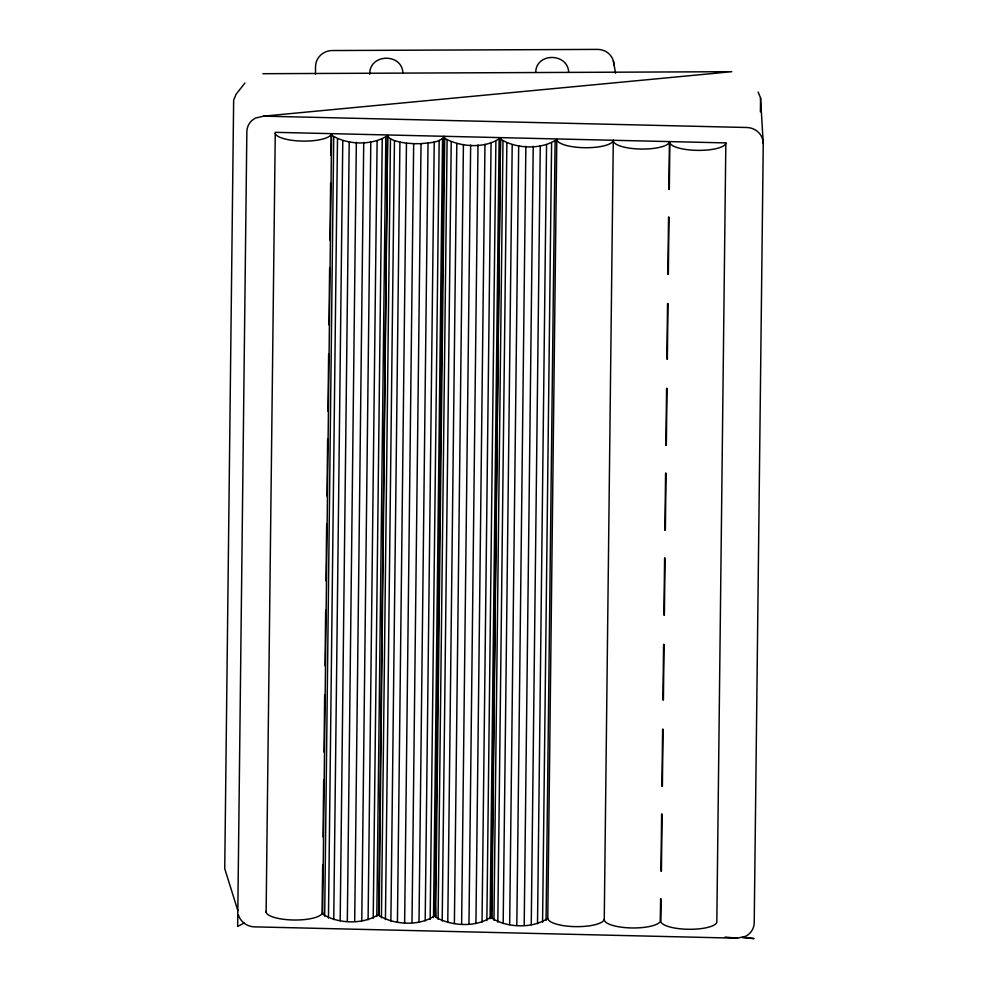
<?xml version="1.0" encoding="UTF-8"?>
<svg xmlns="http://www.w3.org/2000/svg" width="988" height="988" viewBox="0 0 988 988"><rect width="100%" height="100%" fill="white"/><g stroke="black" fill="none" stroke-linecap="round" stroke-linejoin="round"><path stroke-width="1.48" d="M244.061 923.051L237.639 926.472L246.852 131.663A16.561 15.845 8.8 0 1 251.866 120.536L255.349 118.091L263.697 116.152L731.762 71.692L262.845 73.705M322.706 864.735L322.026 913.53A28.22 8.114 0.7 0 1 293.214 920.001A28.22 8.114 0.7 0 1 266.118 912.381L275.282 132.33L331.178 133.639L330.931 155.24M315.468 74.199L315.555 66.505A16.598 15.87 -10.2 0 1 332.314 50.536L597.518 49.4A16.598 15.87 -10.2 0 1 613.906 65.22M323.027 836.972L323.681 779.903M324.002 752.14L324.669 695.07M325.015 665.776L325.657 610.238M325.991 580.944L326.658 523.875M326.979 496.112L327.633 439.043M327.954 411.28L328.621 354.21M328.955 324.904L329.622 267.834M329.943 240.072L330.61 183.002M331.61 133.652L331.684 135.195C347.183 145.15 372.217 145.779 387.629 135.541L378.602 914.456C363.189 924.682 338.155 924.064 322.656 914.11L331.61 133.652L669.419 141.593L668.864 189.4M324.681 916.172L333.709 137.258M328.461 918.025L337.488 139.11M333.746 919.556L342.774 140.642M340.181 920.655L349.209 141.741M347.319 921.248L356.347 142.334M354.692 921.298L363.72 142.383M361.769 920.791L370.796 141.877M368.092 919.766L377.12 140.852M373.217 918.309L382.245 139.394M376.811 916.494L385.839 137.579M443.402 191.82L444.044 136.295L435.066 915.505C420.011 926.312 394.891 925.101 379.194 915.703L387.629 135.541M381.442 917.741L390.47 138.826L388.222 136.789M385.431 919.569L394.459 140.654L390.47 138.826M390.89 921.051L399.918 142.136L394.459 140.654M397.435 922.088L406.463 143.174L399.918 142.136M404.635 922.607L413.663 143.692L406.463 143.174M411.996 922.582L421.024 143.668C428.73 142.63 438.808 143.285 444.106 136.603L444.711 138.283L435.683 917.197C451.491 926.238 476.698 927.831 491.493 916.654L500.521 137.752C485.726 148.916 460.519 147.323 444.711 138.283M419.011 922.014L428.039 143.099M425.198 920.927L434.226 142.013M430.151 919.408L439.178 140.506M433.51 917.568L442.538 138.653M435.165 902.871L435.683 917.197M435.498 873.565L436.14 818.039M436.498 787.189L437.128 733.207M437.486 702.357L438.129 646.831M438.474 617.525L439.117 561.999M439.45 532.693L440.092 477.167M440.45 446.317L441.08 392.335M441.438 361.485L442.081 305.959M442.426 276.652L443.069 221.127M438.079 919.223L447.107 140.321M442.204 921.026L451.232 142.111M447.774 922.471L456.802 143.569M454.394 923.471L463.421 144.557M461.618 923.953L470.659 145.038M468.967 923.879L477.994 144.964M475.932 923.261L484.96 144.347M482.033 922.137L491.061 143.235M486.862 920.594L495.89 141.679M490.085 918.729L499.113 139.814M500.867 139.283C516.452 149.003 541.51 149.867 556.8 139.407L547.772 918.321C532.483 928.782 507.424 927.917 491.839 918.185L500.521 137.752M493.951 920.248L502.978 141.333M497.816 922.088L506.856 143.174M503.176 923.595L512.204 144.68M509.66 924.669L518.688 145.755M516.823 925.237L525.863 146.323M524.196 925.25L533.224 146.348M531.248 924.719L540.275 145.804M537.521 923.681L546.549 144.767M542.573 922.187L551.6 143.272M546.068 920.359L555.095 141.445M660.651 898.907L660.231 921.557A28.22 8.114 0.7 0 1 629.356 927.88A28.22 8.114 0.7 0 1 604.261 919.186L613.289 140.271A28.22 8.114 0.7 0 1 587.527 147.718A28.22 8.114 0.7 0 1 557.553 141.062L556.8 139.407M660.972 871.144L661.627 814.075M661.948 786.312L662.615 729.243M662.948 699.936L663.59 644.411M663.936 615.104L664.591 558.035M664.924 530.272L665.579 473.203M665.9 445.44L666.567 388.37M666.9 359.064L667.542 303.538M667.888 274.232L668.543 217.162M661.096 898.919L660.873 921.977A28.22 8.114 0.7 0 0 688.969 929.288A28.22 8.114 0.7 0 0 716.819 922.483L725.834 142.914L669.876 141.605L669.321 189.412M661.417 871.157L662.071 814.087M662.392 786.325L663.059 729.255M663.405 699.949L664.047 644.423M664.381 615.116L665.048 558.047M665.369 530.284L666.023 473.215M666.344 445.452L667.011 388.383M667.345 359.076L667.999 303.551M668.333 274.244L669 217.175M760.402 111.854L760.562 97.96L758.105 91.983M760.562 97.96L763.255 143.791L754.227 922.706A16.586 15.87 8.8 0 1 745.742 936.266L737.394 938.205L254.299 926.855C247.086 926.645 240.306 921.718 238.343 914.703M331.178 133.639L331.054 134.627A28.22 8.114 0.7 0 1 302.242 141.086A28.22 8.114 0.7 0 1 275.146 133.466M266.118 912.381L266.254 911.245M369.759 74.273C369.055 53.624 401.993 52.623 402.931 73.026M535.718 72.198C536.274 52.302 567.927 52.796 568.68 72.322M669.419 141.593L669.259 142.643A28.22 8.114 0.7 0 1 638.384 148.966A28.22 8.114 0.7 0 1 613.289 140.271M244.901 83.066L236.107 94.218L233.65 100.22L224.745 868.674L237.824 910.578M413.663 143.692L421.024 143.668M263.697 116.152L746.792 127.501A16.635 15.919 8.8 0 1 763.279 143.791M742.161 937.6L754.042 938.6L743.248 937.204M725.093 937.081L737.394 938.205M378.602 914.456L379.194 915.703M547.772 918.321L548.513 919.976A28.22 8.114 0.7 0 0 578.499 926.633A28.22 8.114 0.7 0 0 604.261 919.186M491.456 916.531L491.839 918.185M613.387 61.108L615.573 73.236M322.582 912.566L322.656 914.11M725.834 142.914L725.847 143.569A28.22 8.114 0.7 0 1 697.997 150.374A28.22 8.114 0.7 0 1 669.901 143.062L669.876 141.605"/></g></svg>
